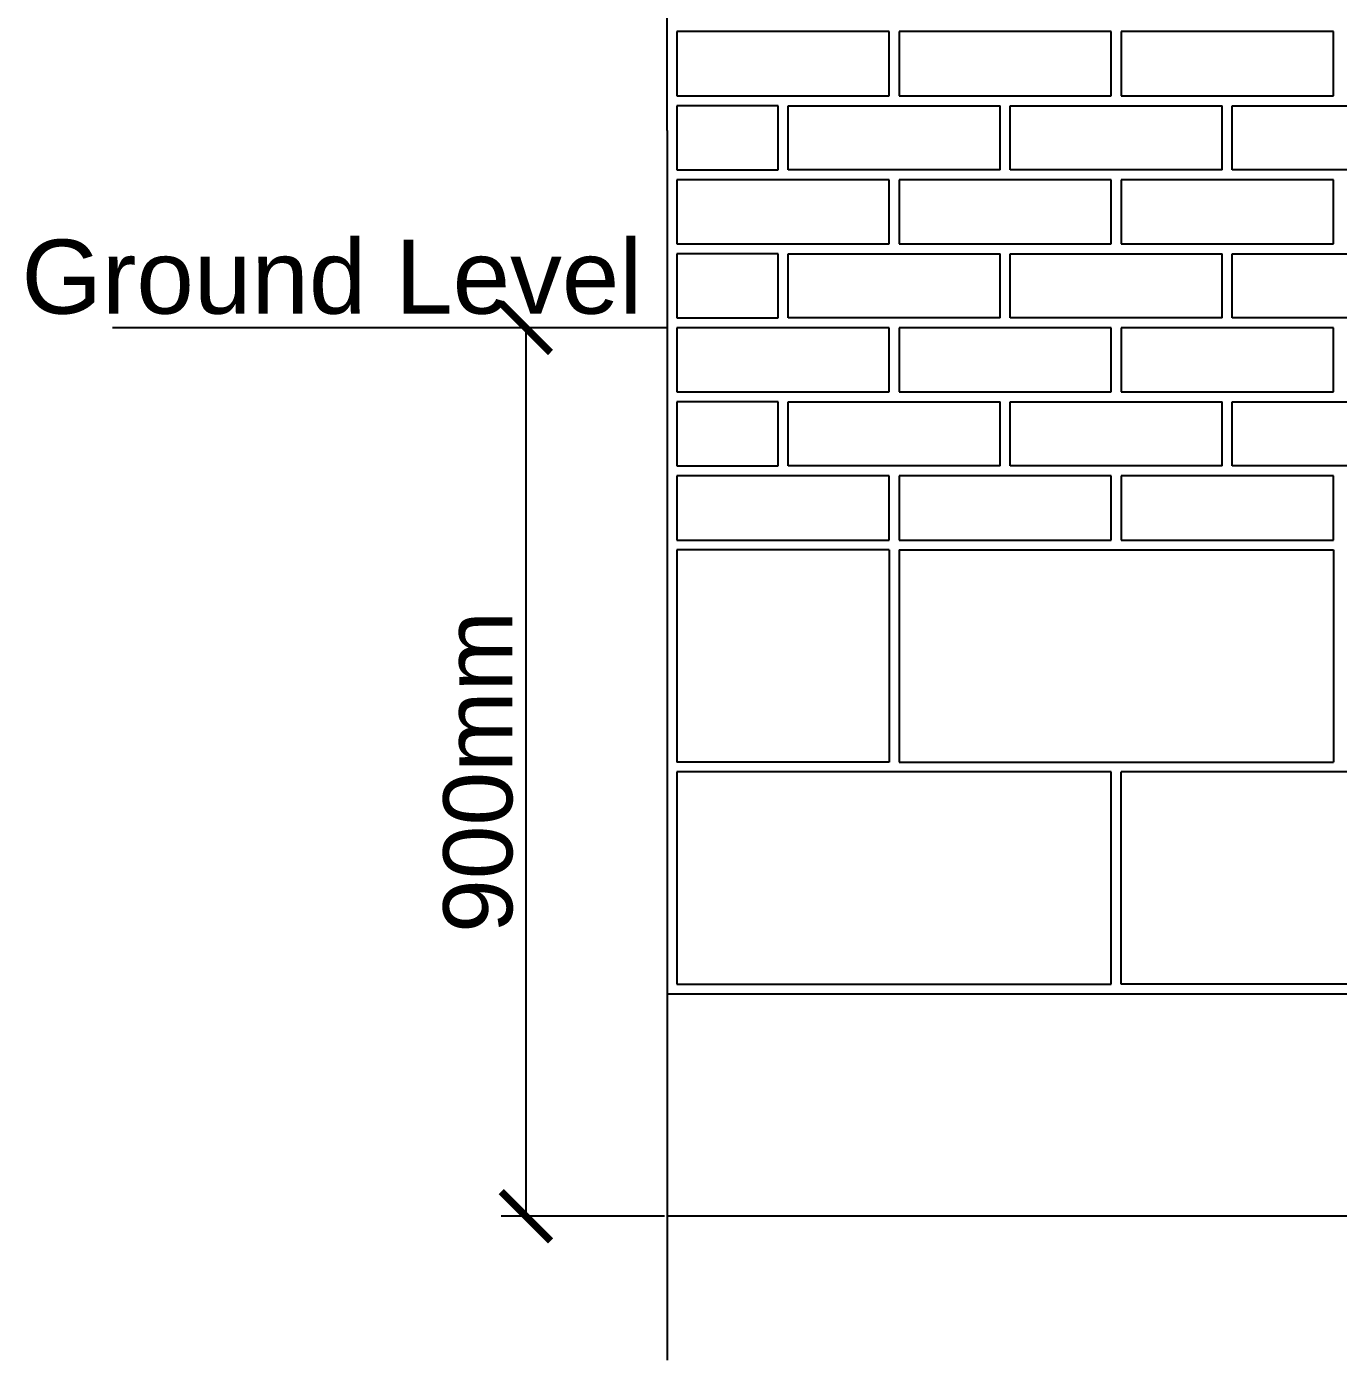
# Model space of a CAD drawing. Header units: millimetres. Extents: x -11841 to 102317, y -68819 to 40378.
# Drawn here: x 34831 to 36160, y 1842 to 3193 of the extents above; entities that cross this region are included whole.
import ezdxf

# ---------------------------------------------------------------- set-up
doc = ezdxf.new("R2010")
doc.units = ezdxf.units.MM
doc.styles.get("Standard").update_dxf_attribs({"font": 'Arial.ttf'})
doc.dimstyles.new('JRMStyle', dxfattribs={"dimtxt": 3.5, "dimasz": 2.5, "dimexe": 1.25, "dimexo": 0.625, "dimtad": 1, "dimdec": 0, "dimdsep": 46, "dimtxsty": 'Standard', "dimblk": 'ARCHTICK', "dimblk1": 'ARCHTICK', "dimblk2": 'ARCHTICK', "dimcen": 2.5, "dimadec": 0, "dimazin": 0, "dimtfac": 1, "dimtdec": 0, "dimtmove": 0, "dimatfit": 3, "dimldrblk": 'ARCHTICK', "dimfxl": 1, "dimarcsym": 0})

# ---------------------------------------------------------------- blocks, each defined once
blk = doc.blocks.new('_ArchTick')
at = {"color": 0, "linetype": 'ByBlock', "const_width": 0.15}
blk.add_lwpolyline([(-0.5, -0.5), (0.5, 0.5)], dxfattribs=at)
blk = doc.blocks.new('*D85')
at = {"color": 0, "lineweight": -2, "ltscale": 0.58, "transparency": 16777216}
for p, q in [((35477.2, 2887.8), (35311.6, 2887.8)), ((35336.6, 2887.8), (35336.6, 1987.8)), ((35477.2, 1987.8), (35311.6, 1987.8))]:
    blk.add_line(p, q, dxfattribs=at)
at = {"layer": 'Defpoints', "color": 0, "ltscale": 0.58, "transparency": 16777216}
for p in [(35489.7, 2887.8), (35336.6, 1987.8), (35489.7, 1987.8)]:
    blk.add_point(p, dxfattribs=at)
at = {"color": 0, "lineweight": -2, "ltscale": 0.58, "transparency": 16777216, "xscale": 50, "yscale": 50, "zscale": 50}
for p, rotation in [((35336.6, 2887.8), 90), ((35336.6, 1987.8), 270)]:
    blk.add_blockref('_ArchTick', p, dxfattribs=dict(at, rotation=rotation))
at = {"color": 0, "ltscale": 0.58, "transparency": 16777216, "insert": (35288.4, 2437.8), "char_height": 70, "attachment_point": 5, "rotation": 90}
blk.add_mtext('900mm', dxfattribs=at)

msp = doc.modelspace()

# ---------------------------------------------------------------- linework, layer by layer
for p, q in [((35479.7, 3087.8), (35479.7, 6396.6)), ((35704.7, 3187.8), (35489.7, 3187.8)), ((35489.7, 3187.8), (35489.7, 3122.8)), ((35704.7, 3122.8), (35704.7, 3187.8)), ((35929.7, 3187.8), (35714.7, 3187.8)), ((35714.7, 3187.8), (35714.7, 3122.8)), ((35929.7, 3122.8), (35929.7, 3187.8)), ((36154.7, 3187.8), (35939.7, 3187.8)), ((35939.7, 3187.8), (35939.7, 3122.8)), ((36154.7, 3122.8), (36154.7, 3187.8)), ((35489.7, 3122.8), (35704.7, 3122.8)), ((35714.7, 3122.8), (35929.7, 3122.8)), ((35939.7, 3122.8), (36154.7, 3122.8)), ((35592.2, 3112.8), (35489.7, 3112.8)), ((35489.7, 3112.8), (35489.7, 3047.8)), ((35592.2, 3047.8), (35592.2, 3112.8)), ((35602.2, 3047.8), (35602.2, 3112.8)), ((35602.2, 3112.8), (35817.2, 3112.8)), ((35817.2, 3047.8), (35817.2, 3112.8)), ((35827.2, 3047.8), (35827.2, 3112.8)), ((35827.2, 3112.8), (36042.2, 3112.8)), ((35827.2, 3047.8), (35827.2, 3112.8)), ((35827.2, 3112.8), (36042.2, 3112.8)), ((36042.2, 3047.8), (36042.2, 3112.8)), ((36042.2, 3047.8), (36042.2, 3112.8)), ((36052.2, 3047.8), (36052.2, 3112.8)), ((36052.2, 3112.8), (36267.2, 3112.8)), ((35479.7, 3087.8), (35479.7, 1841.8)), ((35489.7, 3047.8), (35589.7, 3047.8)), ((35489.7, 3047.8), (35592.2, 3047.8)), ((35817.2, 3047.8), (35602.2, 3047.8)), ((36042.2, 3047.8), (35827.2, 3047.8)), ((36042.2, 3047.8), (35827.2, 3047.8)), ((36267.2, 3047.8), (36052.2, 3047.8)), ((35704.7, 3037.8), (35489.7, 3037.8)), ((35489.7, 3037.8), (35489.7, 2972.8)), ((35704.7, 2972.8), (35704.7, 3037.8)), ((35929.7, 3037.8), (35714.7, 3037.8)), ((35714.7, 3037.8), (35714.7, 2972.8)), ((35929.7, 2972.8), (35929.7, 3037.8)), ((36154.7, 3037.8), (35939.7, 3037.8)), ((35939.7, 3037.8), (35939.7, 2972.8)), ((36154.7, 2972.8), (36154.7, 3037.8)), ((35489.7, 2972.8), (35704.7, 2972.8)), ((35714.7, 2972.8), (35929.7, 2972.8)), ((35939.7, 2972.8), (36154.7, 2972.8)), ((35592.2, 2962.8), (35489.7, 2962.8)), ((35489.7, 2962.8), (35489.7, 2897.8)), ((35592.2, 2897.8), (35592.2, 2962.8)), ((35602.2, 2897.8), (35602.2, 2962.8)), ((35602.2, 2962.8), (35817.2, 2962.8)), ((35817.2, 2897.8), (35817.2, 2962.8)), ((35827.2, 2897.8), (35827.2, 2962.8)), ((35827.2, 2962.8), (36042.2, 2962.8)), ((35827.2, 2897.8), (35827.2, 2962.8)), ((35827.2, 2962.8), (36042.2, 2962.8)), ((36042.2, 2897.8), (36042.2, 2962.8)), ((36042.2, 2897.8), (36042.2, 2962.8)), ((36052.2, 2897.8), (36052.2, 2962.8)), ((36052.2, 2962.8), (36267.2, 2962.8)), ((35489.7, 2897.8), (35589.7, 2897.8)), ((35489.7, 2897.8), (35592.2, 2897.8)), ((35817.2, 2897.8), (35602.2, 2897.8)), ((36042.2, 2897.8), (35827.2, 2897.8)), ((36042.2, 2897.8), (35827.2, 2897.8)), ((36267.2, 2897.8), (36052.2, 2897.8)), ((35704.7, 2887.8), (35489.7, 2887.8)), ((35489.7, 2887.8), (35489.7, 2822.8)), ((35704.7, 2822.8), (35704.7, 2887.8)), ((35929.7, 2887.8), (35714.7, 2887.8)), ((35714.7, 2887.8), (35714.7, 2822.8)), ((35929.7, 2822.8), (35929.7, 2887.8)), ((36154.7, 2887.8), (35939.7, 2887.8)), ((35939.7, 2887.8), (35939.7, 2822.8)), ((36154.7, 2822.8), (36154.7, 2887.8)), ((35489.7, 2822.8), (35704.7, 2822.8)), ((35592.2, 2812.8), (35489.7, 2812.8)), ((35489.7, 2812.8), (35489.7, 2747.8)), ((35592.2, 2747.8), (35592.2, 2812.8)), ((35602.2, 2747.8), (35602.2, 2812.8)), ((35602.2, 2812.8), (35817.2, 2812.8)), ((35714.7, 2822.8), (35929.7, 2822.8)), ((35817.2, 2747.8), (35817.2, 2812.8)), ((35827.2, 2747.8), (35827.2, 2812.8)), ((35827.2, 2812.8), (36042.2, 2812.8)), ((35827.2, 2747.8), (35827.2, 2812.8)), ((35827.2, 2812.8), (36042.2, 2812.8)), ((35939.7, 2822.8), (36154.7, 2822.8)), ((36042.2, 2747.8), (36042.2, 2812.8)), ((36042.2, 2747.8), (36042.2, 2812.8)), ((36052.2, 2747.8), (36052.2, 2812.8)), ((36052.2, 2812.8), (36267.2, 2812.8)), ((35489.7, 2747.8), (35589.7, 2747.8)), ((35489.7, 2747.8), (35592.2, 2747.8)), ((35817.2, 2747.8), (35602.2, 2747.8)), ((36042.2, 2747.8), (35827.2, 2747.8)), ((36042.2, 2747.8), (35827.2, 2747.8)), ((36267.2, 2747.8), (36052.2, 2747.8)), ((35704.7, 2737.8), (35489.7, 2737.8)), ((35489.7, 2737.8), (35489.7, 2672.8)), ((35704.7, 2672.8), (35704.7, 2737.8)), ((35929.7, 2737.8), (35714.7, 2737.8)), ((35714.7, 2737.8), (35714.7, 2672.8)), ((35929.7, 2672.8), (35929.7, 2737.8)), ((36154.7, 2737.8), (35939.7, 2737.8)), ((35939.7, 2737.8), (35939.7, 2672.8)), ((36154.7, 2672.8), (36154.7, 2737.8)), ((35489.7, 2672.8), (35704.7, 2672.8)), ((35704.7, 2662.8), (35489.7, 2662.8)), ((35489.7, 2662.8), (35489.7, 2447.8)), ((35704.7, 2662.8), (35704.7, 2447.8)), ((35714.7, 2672.8), (35929.7, 2672.8)), ((35714.7, 2662.8), (35714.7, 2447.8)), ((35714.7, 2662.8), (36154.7, 2662.8)), ((35939.7, 2672.8), (36154.7, 2672.8)), ((36154.7, 2662.8), (36154.7, 2447.8)), ((35704.7, 2447.8), (35489.7, 2447.8)), ((35714.7, 2447.8), (36154.7, 2447.8)), ((35929.7, 2437.8), (35489.7, 2437.8)), ((35489.7, 2437.8), (35489.7, 2222.8)), ((35929.7, 2222.8), (35929.7, 2437.8)), ((35939.7, 2222.8), (35939.7, 2437.8)), ((36379.7, 2437.8), (35939.7, 2437.8)), ((35489.7, 2222.8), (35929.7, 2222.8)), ((36379.7, 2222.8), (35939.7, 2222.8)), ((37023.7, 2212.8), (35479.7, 2212.8)), ((37023.7, 1987.8), (35479.7, 1987.8))]:
    msp.add_line(p, q)
at = {"ltscale": 0.58}
msp.add_line((35479.7, 2887.8), (34917.9, 2887.8), dxfattribs=at)

# ---------------------------------------------------------------- texts
at = {"ltscale": 0.58, "insert": (34825.6, 2977.1), "char_height": 75, "attachment_point": 1}
msp.add_mtext_dynamic_manual_height_columns('Ground Level', width=734.568, gutter_width=12.5, heights=[0], dxfattribs=at)

# ---------------------------------------------------------------- dimensions: what is measured, and where the dimension line sits
at = {"ltscale": 0.58}
dim = msp.add_linear_dim(base=(35336.6, 1987.8), p1=(35489.7, 2887.8), p2=(35489.7, 1987.8), angle=90, dimstyle='JRMStyle', override={"dimpost": 'mm'}, dxfattribs=at)
dim.commit()
dim.dimension.update_dxf_attribs({"geometry": '*D85', "text_midpoint": (35288.4, 2437.8)})

doc.saveas('drawing.dxf')
